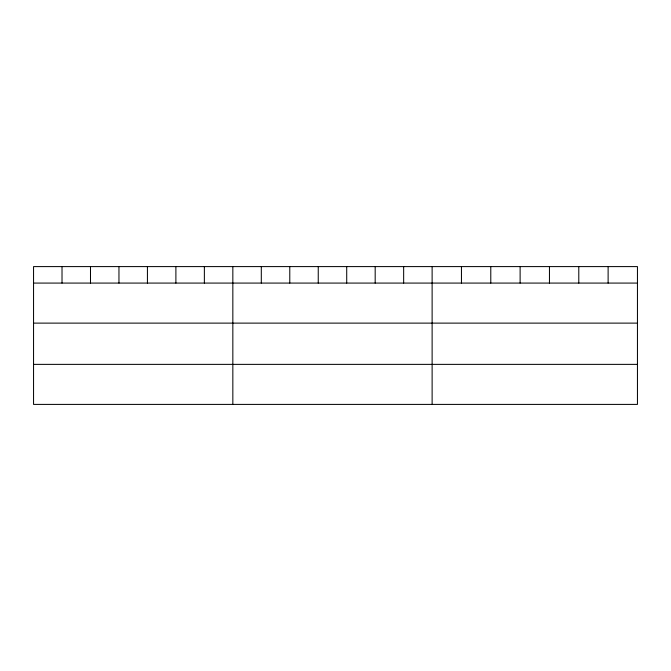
<?xml version="1.0" encoding="UTF-8"?>
<svg xmlns="http://www.w3.org/2000/svg" width="671" height="671" viewBox="0 0 671 671"><rect width="100%" height="100%" fill="white"/><g stroke="black" fill="none" stroke-linecap="round" stroke-linejoin="round"><path stroke-width="1.01" d="M637.45 283.078L637.45 404.403L33.55 404.403L33.55 266.597L637.45 266.597L637.45 283.078L33.55 283.078M33.55 323.12L637.45 323.12M33.55 364.37L637.45 364.37M608.119 266.597L608.119 283.078M578.788 266.597L578.788 283.078M549.457 266.597L549.457 283.078M520.117 266.597L520.117 283.078M490.786 266.597L490.786 283.078M461.455 266.597L461.455 283.078M432.124 266.597L432.124 404.403M403.657 266.597L403.657 283.078M375.181 266.597L375.181 283.078M346.714 266.597L346.714 283.078M318.247 266.597L318.247 283.078M289.78 266.597L289.78 283.078M261.304 266.597L261.304 283.078M232.837 266.597L232.837 404.403M204.37 266.597L204.37 283.078M175.894 266.597L175.894 283.078M147.427 266.597L147.427 283.078M118.96 266.597L118.96 283.078M90.493 266.597L90.493 283.078M62.017 266.597L62.017 283.078"/></g></svg>
